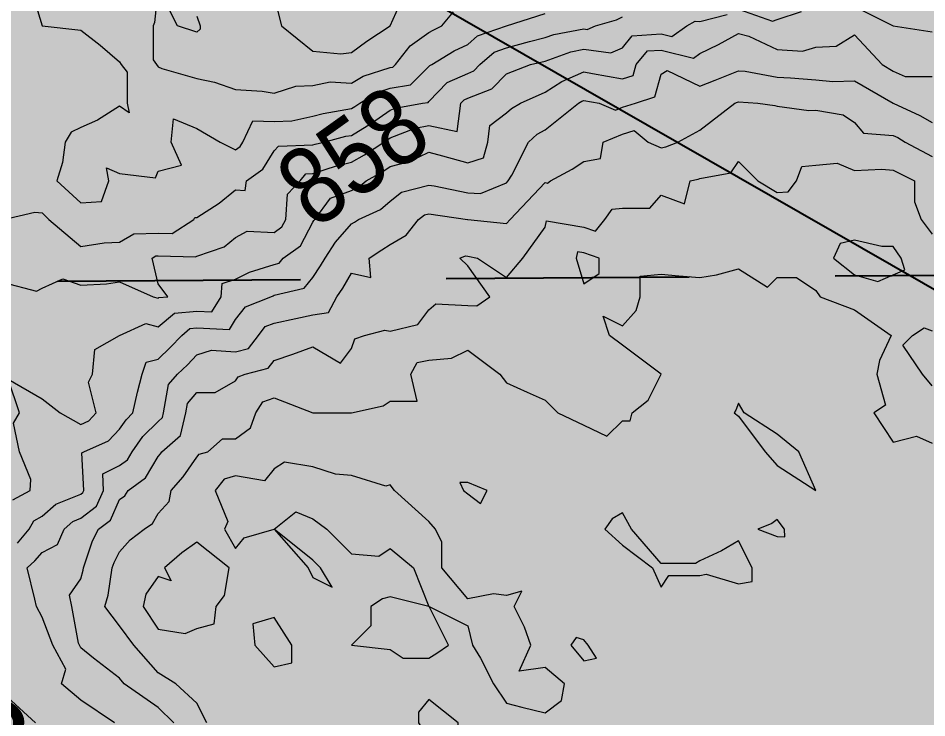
# Model space of a CAD drawing. Extents: x 532589 to 538856, y 6045658 to 6049082.
# Drawn here: x 533928.5 to 534022, y 6047104.2 to 6047176.2 of the extents above; entities that cross this region are included whole.
import ezdxf

# ---------------------------------------------------------------- set-up
doc = ezdxf.new("R2010")
doc.units = 0
doc.header["$LTSCALE"] = 5
doc.linetypes.add('foc-LSD', pattern=[8, 5, -3])
doc.layers.add('C-TOPO-MAJR', color=7, linetype='Continuous', lineweight=15, true_color=0xd3aa5f)
doc.layers.add('C-TOPO-MINR', color=7, linetype='Continuous', lineweight=13, true_color=0xe9d5af)
doc.layers.add('C-TOPO-MAJR-TEXT', color=7, linetype='Continuous', true_color=0x644b1b)
for name, color, linetype in [('L-SECTION-LSD', 7, 'foc-LSD'), ('P-BUFFER-H 30m', 51, 'Continuous'), ('P-BUFFER-T', 40, 'Continuous'), ('P-PROPOSED', 10, 'Continuous'), ('P-PROPOSED-H', 21, 'Continuous')]:
    doc.layers.add(name, color=color, linetype=linetype)
doc.styles.add('80L', font='ARIALN.TTF', dxfattribs={"height": 10})
doc.styles.get("Standard").update_dxf_attribs({"font": 'ARIALN.TTF'})

msp = doc.modelspace()

# ---------------------------------------------------------------- hatches: boundary and pattern name
at = {"layer": 'P-BUFFER-H 30m'}
h = msp.add_hatch(color=256, dxfattribs=at)
h.dxf.hatch_style = 1
edge = h.paths.add_edge_path()
edge.add_line((533962.39, 6047413.291), (534135.818, 6047313.884))
edge.add_arc((534086.114, 6047227.17), 99.949, -29.1674, 60.17902, ccw=False)
edge.add_line((534173.389, 6047178.458), (534124.675, 6047091.178))
edge.add_arc((534037.4, 6047139.889), 99.949, 240.19293, 330.8326, ccw=False)
edge.add_line((533987.717, 6047053.163), (533814.265, 6047152.528))
edge.add_arc((533863.948, 6047239.254), 99.949, 150.83228, 240.19293, ccw=False)
edge.add_line((533776.673, 6047287.966), (533825.411, 6047375.289))
edge.add_arc((533912.686, 6047326.577), 99.949, 60.17902, 150.83228, ccw=False)
at = {"layer": 'P-PROPOSED-H'}
h = msp.add_hatch(color=256, dxfattribs=at)
h.dxf.hatch_style = 1
h.paths.add_polyline_path([(533912.686, 6047326.577), (534086.114, 6047227.17), (534037.4, 6047139.889), (533863.948, 6047239.254)])

# ---------------------------------------------------------------- linework, layer by layer
at = {"layer": 'C-TOPO-MAJR', "color": 9, "true_color": 0xbfbfbf, "flags": 128}
for points, elevation in [([(534002.617, 6047177.135), (534006.101, 6047175.912), (534006.599, 6047176.078), (534009.087, 6047176.907)], 858), ([(534014.562, 6047177.405), (534018.544, 6047175.414), (534022.526, 6047174.785)], 858), ([(533926.966, 6047149.009), (533930.378, 6047148.112), (533930.947, 6047148.428), (533933.091, 6047149.38), (533934.929, 6047148.737), (533937.583, 6047148.87), (533938.911, 6047149.091), (533942.394, 6047147.542), (533942.892, 6047147.395), (533942.972, 6047147.463), (533943.888, 6047147.542), (533942.892, 6047148.87), (533942.279, 6047151.524), (533942.665, 6047151.752), (533942.892, 6047151.758), (533946.753, 6047151.645), (533946.874, 6047151.723), (533949.676, 6047152.704), (533950.856, 6047153.648), (533952.068, 6047154.294), (533954.837, 6047154.178), (533955.614, 6047154.729), (533956.017, 6047155.506), (533956.21, 6047158.115), (533957.492, 6047159.487), (533958.108, 6047160.198), (533958.819, 6047160.225), (533961.252, 6047161.036), (533962.801, 6047161.409), (533964.128, 6047162.142), (533966.118, 6047163.469), (533966.528, 6047163.723), (533966.782, 6047163.896), (533969.334, 6047164.898), (533970.764, 6047165.158), (533973.673, 6047164.541), (533974.053, 6047167.451), (533974.392, 6047167.804), (533974.746, 6047167.964), (533977.246, 6047168.932), (533978.727, 6047170.484), (533981.215, 6047171.432), (533982.709, 6047171.795), (533985.363, 6047172.76), (533986.691, 6047173.004), (533989.466, 6047172.639), (533990.672, 6047173.163), (533991.687, 6047174.399), (533994.654, 6047174.585), (533995.76, 6047174.308), (533997.308, 6047175.414), (533998.138, 6047175.912), (533998.636, 6047175.877), (534001.438, 6047176.594)], 858), ([(534019.341, 6047151.524), (534018.544, 6047152.719), (534017.349, 6047152.719), (534014.562, 6047153.362), (534013.069, 6047153.017), (534012.39, 6047151.524), (534014.562, 6047149.818), (534016.952, 6047149.134), (534018.544, 6047149.816), (534019.739, 6047150.329), (534019.341, 6047151.524)], 857), ([(533988.283, 6047151.524), (533986.691, 6047152.055), (533986.054, 6047152.161), (533985.894, 6047151.524), (533986.691, 6047148.871), (533988.283, 6047149.932), (533988.283, 6047151.524)], 857), ([(533947.906, 6047103.744), (533946.874, 6047105.735), (533944.73, 6047107.726), (533942.892, 6047108.863), (533940.404, 6047111.707), (533938.911, 6047113.698), (533937.417, 6047115.689), (533937.754, 6047116.845), (533938.173, 6047119.671), (533938.358, 6047120.224), (533938.911, 6047121.329), (533940.026, 6047122.537), (533941.445, 6047123.652), (533942.324, 6047124.221), (533942.892, 6047125.245), (533944.03, 6047126.497), (533944.219, 6047127.634), (533945.469, 6047129.039), (533946.874, 6047131.046), (533947.131, 6047131.359), (533948.013, 6047131.616), (533949.528, 6047132.943), (533950.856, 6047132.943), (533952.387, 6047134.066), (533952.951, 6047135.597), (533953.681, 6047136.754), (533954.837, 6047137.156), (533958.819, 6047135.597), (533962.801, 6047135.597), (533966.059, 6047136.321), (533966.782, 6047136.822), (533969.539, 6047136.822), (533968.89, 6047139.579), (533969.539, 6047140.804), (533970.764, 6047141.027), (533973.087, 6047141.238), (533974.746, 6047142.067), (533978.063, 6047139.579), (533978.727, 6047138.694), (533980.871, 6047137.741), (533982.709, 6047136.925), (533984.037, 6047135.597), (533986.691, 6047134.34), (533989.08, 6047133.208), (533990.672, 6047134.8), (533991.47, 6047134.8), (533991.668, 6047135.597), (533993.326, 6047136.925), (533994.654, 6047139.579), (533990.672, 6047142.564), (533989.344, 6047143.561), (533988.681, 6047145.551), (533990.672, 6047144.557), (533992.078, 6047146.137), (533992.51, 6047147.542), (533992.51, 6047149.686), (533994.654, 6047149.865), (533996.464, 6047149.714), (533998.636, 6047149.533), (534000.342, 6047149.818), (534002.617, 6047150.437), (534005.603, 6047148.538), (534006.599, 6047149.533), (534008.59, 6047149.533), (534010.581, 6047148.207), (534011.023, 6047147.542), (534014.562, 6047146.215), (534018.309, 6047143.561), (534017.11, 6047141.013), (534016.837, 6047139.579), (534017.747, 6047136.394), (534016.553, 6047135.597), (534018.544, 6047132.611), (534020.933, 6047133.208), (534022.526, 6047132.501)], 857), ([(534022.526, 6047138.384), (534021.53, 6047139.579), (534019.539, 6047142.565), (534020.535, 6047143.561), (534021.728, 6047144.358), (534022.526, 6047144.059)], 857), ([(534008.811, 6047131.616), (534006.599, 6047133.425), (534003.186, 6047135.597), (534002.617, 6047136.593), (534002.333, 6047135.882), (534002.174, 6047135.597), (534002.617, 6047135.265), (534005.355, 6047131.616), (534006.599, 6047130.194), (534010.581, 6047127.634), (534008.811, 6047131.616)], 857), ([(534004.011, 6047118.277), (534004.011, 6047119.671), (534002.617, 6047122.457), (534000.875, 6047121.412), (533998.636, 6047120.395), (533998.193, 6047120.114), (533994.654, 6047120.114), (533991.62, 6047123.652), (533990.672, 6047125.311), (533989.625, 6047124.7), (533988.863, 6047123.652), (533990.672, 6047121.994), (533993.768, 6047119.671), (533994.654, 6047117.68), (533995.451, 6047118.874), (533998.636, 6047118.874), (533999.3, 6047119.006), (534002.617, 6047118.031), (534004.011, 6047118.277)], 857), ([(534007.346, 6047123.652), (534006.599, 6047124.648), (534006.03, 6047124.222), (534004.608, 6047123.652), (534006.599, 6047122.905), (534007.396, 6047122.855), (534007.346, 6047123.652)], 857)]:
    msp.add_lwpolyline(points, dxfattribs=dict(at, elevation=elevation))
at = {"layer": 'C-TOPO-MINR', "color": 254, "true_color": 0xd9d9d9, "flags": 128}
for points, elevation in [([(533929.753, 6047179.396), (533930.946, 6047175.415), (533930.946, 6047175.414), (533930.947, 6047175.413), (533930.948, 6047175.413), (533934.929, 6047174.973), (533936.919, 6047173.424), (533938.911, 6047171.716), (533939.091, 6047171.432), (533939.706, 6047170.637), (533939.706, 6047167.451), (533939.905, 6047166.456), (533938.911, 6047167.167), (533936.66, 6047165.72), (533934.929, 6047164.962), (533933.933, 6047164.465), (533933.336, 6047163.469), (533933.055, 6047161.361), (533932.479, 6047159.487), (533934.929, 6047157.212), (533937.052, 6047157.364), (533937.824, 6047159.487), (533937.584, 6047160.814), (533938.911, 6047160.234), (533942.608, 6047159.771), (533942.892, 6047160.482), (533945.281, 6047161.08), (533944.22, 6047163.469), (533944.485, 6047165.857), (533946.874, 6047164.874), (533949.262, 6047163.469), (533950.856, 6047162.673), (533951.324, 6047163.001), (533951.614, 6047163.469), (533952.653, 6047165.653), (533954.837, 6047165.584), (533956.647, 6047165.641), (533958.819, 6047166.124), (533959.873, 6047166.397), (533962.801, 6047166.901), (533963.139, 6047167.112), (533963.639, 6047167.451), (533965.588, 6047168.645), (533966.782, 6047169.022), (533968.864, 6047169.351), (533970.764, 6047171.252), (533970.852, 6047171.344), (533971.048, 6047171.432), (533973.347, 6047172.831), (533974.746, 6047173.502), (533975.762, 6047174.397), (533978.727, 6047175.414), (533978.728, 6047175.414), (533982.709, 6047176.699)], 858.4), ([(533946.874, 6047176.407), (533947.205, 6047175.414), (533947.205, 6047175.083), (533946.874, 6047174.752), (533944.884, 6047175.414), (533942.892, 6047179.386), (533942.531, 6047175.775), (533942.395, 6047175.414), (533942.395, 6047171.93), (533942.711, 6047171.432), (533942.892, 6047171.198), (533943.29, 6047171.035), (533946.874, 6047170.01), (533948.684, 6047169.622), (533950.856, 6047168.856), (533953.593, 6047168.695), (533954.837, 6047168.499), (533957.067, 6047169.203), (533958.819, 6047169.276), (533960.604, 6047169.648), (533962.801, 6047169.506), (533963.995, 6047170.238), (533966.782, 6047171.118), (533967.054, 6047171.161), (533967.325, 6047171.432), (533968.824, 6047173.372), (533970.764, 6047174.721), (533971.194, 6047174.983), (533972.092, 6047175.414), (533973.298, 6047176.862)], 858.6), ([(533954.837, 6047178.4), (533955.583, 6047175.414), (533958.819, 6047172.826), (533961.694, 6047172.538), (533962.801, 6047172.677), (533964.365, 6047173.85), (533966.782, 6047175.414), (533966.782, 6047175.415), (533966.782, 6047175.415), (533967.994, 6047178.184)], 858.8), ([(533926.967, 6047155.506), (533930.2, 6047156.252), (533930.947, 6047156.17), (533931.65, 6047155.506), (533934.929, 6047152.718), (533937.353, 6047153.082), (533938.911, 6047153.153), (533940.39, 6047154.027), (533942.892, 6047154.1), (533944.34, 6047154.058), (533946.568, 6047155.506), (533946.675, 6047155.705), (533946.874, 6047155.715), (533949.186, 6047157.175), (533950.856, 6047158.551), (533951.851, 6047158.492), (533951.993, 6047159.487), (533953.666, 6047160.659), (533954.837, 6047162.551), (533955.264, 6047163.043), (533958.819, 6047163.174), (533959.04, 6047163.248), (533959.956, 6047163.469), (533962.215, 6047164.054), (533962.801, 6047164.155), (533964.834, 6047165.418), (533966.782, 6047166.74), (533967.293, 6047166.94), (533970.1, 6047167.451), (533970.673, 6047167.541), (533970.764, 6047167.632), (533972.622, 6047169.574), (533974.746, 6047170.533), (533975.394, 6047170.784), (533976.013, 6047171.432), (533977.456, 6047172.703), (533978.727, 6047173.139), (533981.116, 6047173.821), (533982.709, 6047174.208), (533983.594, 6047174.529), (533986.691, 6047175.1), (533987.052, 6047175.052), (533987.885, 6047175.414), (533990.053, 6047176.033), (533990.672, 6047176.343)], 858.2), ([(533927.934, 6047126.665), (533929.722, 6047127.634), (533929.81, 6047128.771), (533928.625, 6047131.616), (533928.013, 6047134.55), (533928.624, 6047135.597), (533927.463, 6047139.082), (533930.947, 6047137.065), (533932.806, 6047135.597), (533934.929, 6047134.418), (533935.746, 6047134.781), (533936.522, 6047135.597), (533935.726, 6047138.782), (533936.124, 6047139.579), (533936.377, 6047142.112), (533938.909, 6047143.561), (533938.91, 6047143.561), (533938.911, 6047143.561), (533941.635, 6047144.818), (533942.892, 6047144.446), (533944.565, 6047145.87), (533946.874, 6047146.071), (533948.412, 6047146.004), (533949.381, 6047147.542), (533949.483, 6047148.915), (533950.856, 6047149.352), (533952.303, 6047150.076), (533954.837, 6047150.886), (533955.351, 6047151.01), (533955.774, 6047151.524), (533957.556, 6047152.787), (533958.819, 6047155.221), (533958.929, 6047155.395), (533959.028, 6047155.506), (533960.629, 6047157.677), (533962.801, 6047158.492), (533963.483, 6047158.805), (533964.294, 6047159.487), (533965.898, 6047160.372), (533966.782, 6047160.962), (533968.773, 6047161.478), (533970.764, 6047162.43), (533972.169, 6047162.064), (533974.746, 6047161.312), (533976.363, 6047161.852), (533976.816, 6047163.469), (533977.021, 6047165.175), (533978.727, 6047166.455), (533979.258, 6047166.919), (533980.175, 6047167.451), (533982.709, 6047168.612), (533984.444, 6047169.697), (533986.691, 6047170.695), (533987.595, 6047170.528), (533990.672, 6047169.957), (533991.778, 6047170.326), (533992.094, 6047171.432), (533993.249, 6047172.838), (533994.654, 6047172.926), (533997.972, 6047172.096), (533998.636, 6047172.57), (534000.562, 6047173.487), (534002.617, 6047174.617), (534003.68, 6047174.352), (534006.599, 6047172.997), (534009.202, 6047172.811), (534010.581, 6047173.224), (534012.666, 6047173.328), (534014.562, 6047174.495), (534017.406, 6047171.432), (534018.544, 6047170.768), (534019.77, 6047170.206), (534022.526, 6047170.206)], 857.8), ([(533928.414, 6047122.204), (533929.62, 6047123.652), (533930.087, 6047124.513), (533930.947, 6047124.979), (533932.363, 6047126.218), (533934.929, 6047127.261), (533935.142, 6047127.421), (533935.235, 6047127.634), (533935.036, 6047131.508), (533935.26, 6047131.616), (533937.787, 6047132.739), (533938.911, 6047133.921), (533939.603, 6047134.905), (533940.295, 6047135.597), (533940.759, 6047137.73), (533941.263, 6047139.579), (533941.657, 6047140.815), (533942.892, 6047141.137), (533944.131, 6047142.322), (533945.316, 6047143.561), (533946.157, 6047144.277), (533946.874, 6047144.34), (533950.222, 6047144.194), (533950.856, 6047145.2), (533951.877, 6047146.521), (533954.476, 6047147.542), (533954.717, 6047147.663), (533954.837, 6047147.701), (533957.92, 6047148.441), (533958.819, 6047149.533), (533959.615, 6047150.728), (533960.086, 6047151.524), (533961.142, 6047153.183), (533962.801, 6047155.037), (533963.085, 6047155.221), (533963.524, 6047155.506), (533965.758, 6047156.529), (533966.782, 6047157.391), (533967.953, 6047158.316), (533970.764, 6047159.045), (533971.283, 6047158.968), (533974.746, 6047158.251), (533976.073, 6047158.16), (533978.727, 6047159.278), (533978.926, 6047159.487), (533979.295, 6047160.055), (533981.002, 6047163.469), (533981.912, 6047164.265), (533982.709, 6047164.727), (533986.16, 6047167.451), (533986.486, 6047167.655), (533986.691, 6047167.745), (533988.282, 6047167.451), (533989.969, 6047166.748), (533990.672, 6047167.039), (533991.999, 6047167.451), (533993.99, 6047168.114), (533994.654, 6047170.437), (533995.266, 6047170.82), (533998.636, 6047169.203), (534000.228, 6047169.84), (534002.617, 6047170.795), (534003.31, 6047170.74), (534006.599, 6047170.153), (534007.977, 6047170.054), (534010.581, 6047169.868), (534012.333, 6047169.68), (534014.562, 6047169.773), (534018.543, 6047167.452), (534018.544, 6047167.451), (534018.545, 6047167.451), (534021.274, 6047166.199), (534022.526, 6047165.46)], 857.6), ([(533938.413, 6047103.744), (533934.929, 6047106.066), (533932.938, 6047107.726), (533933.397, 6047109.258), (533932.045, 6047111.707), (533930.947, 6047114.603), (533930.378, 6047115.689), (533930.201, 6047116.436), (533929.431, 6047119.671), (533930.223, 6047120.395), (533930.947, 6047121.263), (533932.54, 6047122.06), (533933.223, 6047123.652), (533934.133, 6047124.449), (533934.929, 6047124.772), (533936.564, 6047125.999), (533937.277, 6047127.634), (533937.189, 6047129.356), (533938.911, 6047130.182), (533939.744, 6047130.782), (533940.238, 6047131.616), (533941.334, 6047133.174), (533942.892, 6047134.732), (533943.355, 6047135.134), (533943.461, 6047135.597), (533943.96, 6047138.511), (533944.883, 6047139.579), (533945.9, 6047140.552), (533946.874, 6047141.57), (533948.384, 6047142.05), (533950.856, 6047141.891), (533952.183, 6047142.233), (533953.209, 6047143.561), (533953.918, 6047144.479), (533954.837, 6047144.84), (533957.062, 6047145.317), (533958.819, 6047145.693), (533960.437, 6047145.924), (533961.284, 6047147.542), (533961.89, 6047148.452), (533962.801, 6047149.992), (533964.791, 6047149.533), (533964.611, 6047151.524), (533965.929, 6047152.377), (533966.782, 6047152.929), (533968.404, 6047153.883), (533969.702, 6047155.506), (533970.295, 6047155.974), (533970.764, 6047156.096), (533974.743, 6047155.506), (533974.746, 6047155.505), (533974.746, 6047155.505), (533978.727, 6047155.087), (533979.106, 6047155.506), (533982.709, 6047159.289), (533982.974, 6047159.223), (533983.277, 6047159.487), (533985.496, 6047160.682), (533986.691, 6047161.477), (533988.397, 6047161.762), (533988.682, 6047163.469), (533990.672, 6047164.292), (533991.866, 6047164.663), (533993.326, 6047163.469), (533994.654, 6047162.872), (533995.151, 6047162.971), (533996.36, 6047163.469), (533998.636, 6047164.694), (534002.22, 6047167.451), (534002.504, 6047167.564), (534002.617, 6047167.61), (534004.609, 6047167.451), (534006.365, 6047167.217), (534006.599, 6047167.167), (534009.834, 6047166.704), (534010.581, 6047166.748), (534013.367, 6047166.256), (534014.562, 6047165.459), (534015.481, 6047164.388), (534018.544, 6047164.133), (534018.999, 6047163.924), (534019.769, 6047163.469), (534022.526, 6047161.976)], 857.4), ([(533944.521, 6047103.744), (533942.892, 6047105.302), (533939.408, 6047107.726), (533938.911, 6047108.338), (533936.257, 6047110.379), (533934.929, 6047111.458), (533934.792, 6047111.707), (533934.708, 6047111.928), (533934.024, 6047115.689), (533933.758, 6047116.86), (533934.929, 6047118.534), (533935.185, 6047119.414), (533935.223, 6047119.671), (533936.146, 6047122.436), (533936.754, 6047123.652), (533937.986, 6047124.577), (533938.911, 6047126.697), (533939.479, 6047127.065), (533939.795, 6047127.634), (533941.596, 6047128.93), (533942.892, 6047131.119), (533943.126, 6047131.382), (533943.29, 6047131.616), (533945.207, 6047133.282), (533945.736, 6047135.597), (533945.903, 6047136.569), (533946.874, 6047137.693), (533948.759, 6047137.693), (533950.856, 6047138.916), (533951.112, 6047139.322), (533951.85, 6047139.579), (533954.225, 6047140.191), (533954.837, 6047140.984), (533956.742, 6047141.656), (533958.819, 6047142.389), (533961.663, 6047140.717), (533962.801, 6047142.232), (533963.133, 6047143.228), (533964.129, 6047143.561), (533966.213, 6047144.13), (533966.782, 6047144.029), (533969.626, 6047144.698), (533970.764, 6047146.215), (533971.466, 6047146.84), (533974.746, 6047146.658), (533975.682, 6047146.606), (533977.02, 6047147.542), (533974.746, 6047150.728), (533973.949, 6047151.524), (533974.511, 6047151.758), (533974.746, 6047151.714), (533975.741, 6047151.524), (533978.727, 6047149.534), (533980.432, 6047151.524), (533982.709, 6047154.708), (533982.868, 6047155.346), (533986.691, 6047154.709), (533987.885, 6047154.311), (533988.863, 6047155.506), (533989.625, 6047156.553), (533990.672, 6047156.676), (533993.483, 6047156.676), (533994.654, 6047157.994), (533997.042, 6047157.099), (533997.64, 6047159.487), (533998.47, 6047159.653), (533998.636, 6047159.721), (534001.82, 6047160.284), (534002.617, 6047161.479), (534004.609, 6047159.487), (534006.599, 6047158.263), (534007.736, 6047158.35), (534008.589, 6047159.487), (534009.132, 6047160.936), (534010.581, 6047161.08), (534012.753, 6047161.297), (534014.562, 6047160.535), (534017.35, 6047160.681), (534018.544, 6047160.573), (534020.715, 6047159.487), (534020.715, 6047157.316), (534021.419, 6047155.506), (534022.526, 6047153.974)], 857.2), ([(533982.709, 6047109.431), (533980.053, 6047109.051), (533981.261, 6047111.707), (533980.586, 6047113.566), (533979.523, 6047115.689), (533980.318, 6047117.28), (533978.727, 6047116.826), (533977.402, 6047117.014), (533974.746, 6047116.486), (533972.089, 6047119.671), (533972.089, 6047122.327), (533971.427, 6047123.652), (533970.764, 6047124.448), (533967.225, 6047127.634), (533966.782, 6047128.204), (533966.339, 6047128.077), (533962.801, 6047129.165), (533961.141, 6047129.293), (533958.819, 6047130.067), (533955.9, 6047130.553), (533954.837, 6047129.845), (533953.842, 6047128.629), (533950.856, 6047129.127), (533949.7, 6047128.79), (533948.748, 6047127.634), (533950.06, 6047124.448), (533949.719, 6047123.652), (533950.856, 6047121.663), (533951.739, 6047122.768), (533954.837, 6047123.652), (533958.32, 6047119.671), (533958.819, 6047118.674), (533960.812, 6047117.677), (533959.616, 6047119.671), (533958.819, 6047120.468), (533954.838, 6047123.652), (533957.049, 6047125.423), (533958.819, 6047124.715), (533960.267, 6047123.652), (533962.801, 6047121.119), (533965.587, 6047120.865), (533966.782, 6047121.663), (533969.173, 6047119.671), (533970.762, 6047115.691), (533966.782, 6047116.686), (533965.985, 6047116.486), (533964.789, 6047115.689), (533964.789, 6047113.701), (533962.801, 6047111.712), (533962.799, 6047111.709), (533962.8, 6047111.707), (533962.801, 6047111.706), (533962.801, 6047111.707), (533966.782, 6047111.264), (533968.111, 6047110.378), (533970.764, 6047110.378), (533971.561, 6047110.91), (533972.757, 6047111.707), (533970.769, 6047115.684), (533974.746, 6047113.696), (533975.243, 6047111.707), (533976.074, 6047110.379), (533977.402, 6047107.726), (533978.727, 6047105.737), (533980.321, 6047105.338), (533982.709, 6047104.74), (533984.414, 6047106.021), (533984.698, 6047107.726), (533982.709, 6047109.431)], 856.8), ([(533976.074, 6047126.305), (533976.739, 6047127.634), (533974.746, 6047128.431), (533973.948, 6047128.431), (533974.302, 6047127.634), (533974.746, 6047127.271), (533976.074, 6047126.305)], 856.8), ([(533949.717, 6047116.827), (533950.192, 6047119.671), (533946.874, 6047122.325), (533945.343, 6047121.202), (533943.556, 6047119.671), (533944.22, 6047118.343), (533942.892, 6047118.786), (533941.625, 6047116.956), (533941.343, 6047115.689), (533942.892, 6047113.366), (533945.679, 6047112.902), (533946.874, 6047113.415), (533948.644, 6047113.919), (533948.864, 6047115.689), (533949.717, 6047116.827)], 856.8), ([(533956.647, 6047111.707), (533954.837, 6047114.551), (533952.626, 6047113.919), (533952.846, 6047111.707), (533954.837, 6047109.496), (533956.647, 6047109.897), (533956.647, 6047111.707)], 856.8), ([(533987.158, 6047111.707), (533986.691, 6047112.275), (533985.895, 6047112.503), (533985.365, 6047111.707), (533986.691, 6047110.117), (533988.016, 6047110.382), (533987.158, 6047111.707)], 856.8), ([(533926.966, 6047106.731), (533930.261, 6047103.744)], 857.4), ([(533973.75, 6047103.744), (533970.764, 6047106.132), (533969.679, 6047104.829), (533969.679, 6047103.744), (533970.764, 6047102.039), (533973.75, 6047100.758), (533973.75, 6047103.744)], 856.8)]:
    msp.add_lwpolyline(points, dxfattribs=dict(at, elevation=elevation))
at = {"layer": 'L-SECTION-LSD'}
msp.add_line((533372.563, 6047145.245), (534177.302, 6047150.843), dxfattribs=at)
at = {"layer": 'P-PROPOSED'}
msp.add_lwpolyline([(533912.686, 6047326.577), (534086.114, 6047227.17), (534037.4, 6047139.889), (533863.948, 6047239.254)], close=True, dxfattribs=at)

# ---------------------------------------------------------------- texts
at = {"layer": 'C-TOPO-MAJR-TEXT', "linetype": 'Continuous', "lineweight": -3, "insert": (533962.929, 6047162.008, 858), "char_height": 8, "width": 11.11, "attachment_point": 5, "rotation": 35.52823, "bg_fill": 1, "box_fill_scale": 1.182, "bg_fill_color": 51, "bg_fill_transparency": 0}
msp.add_mtext('858', dxfattribs=at)
at = {"layer": 'P-BUFFER-T', "linetype": 'Continuous', "insert": (533873.595, 6047138.465, -880.411), "char_height": 9.99488, "attachment_point": 1, "rotation": 328.93611, "style": '80L'}
msp.add_mtext_dynamic_manual_height_columns('\\pi0.68646;100m FNC Buffer', width=89.38377, gutter_width=50, heights=[0], dxfattribs=at)

doc.saveas('drawing.dxf')
